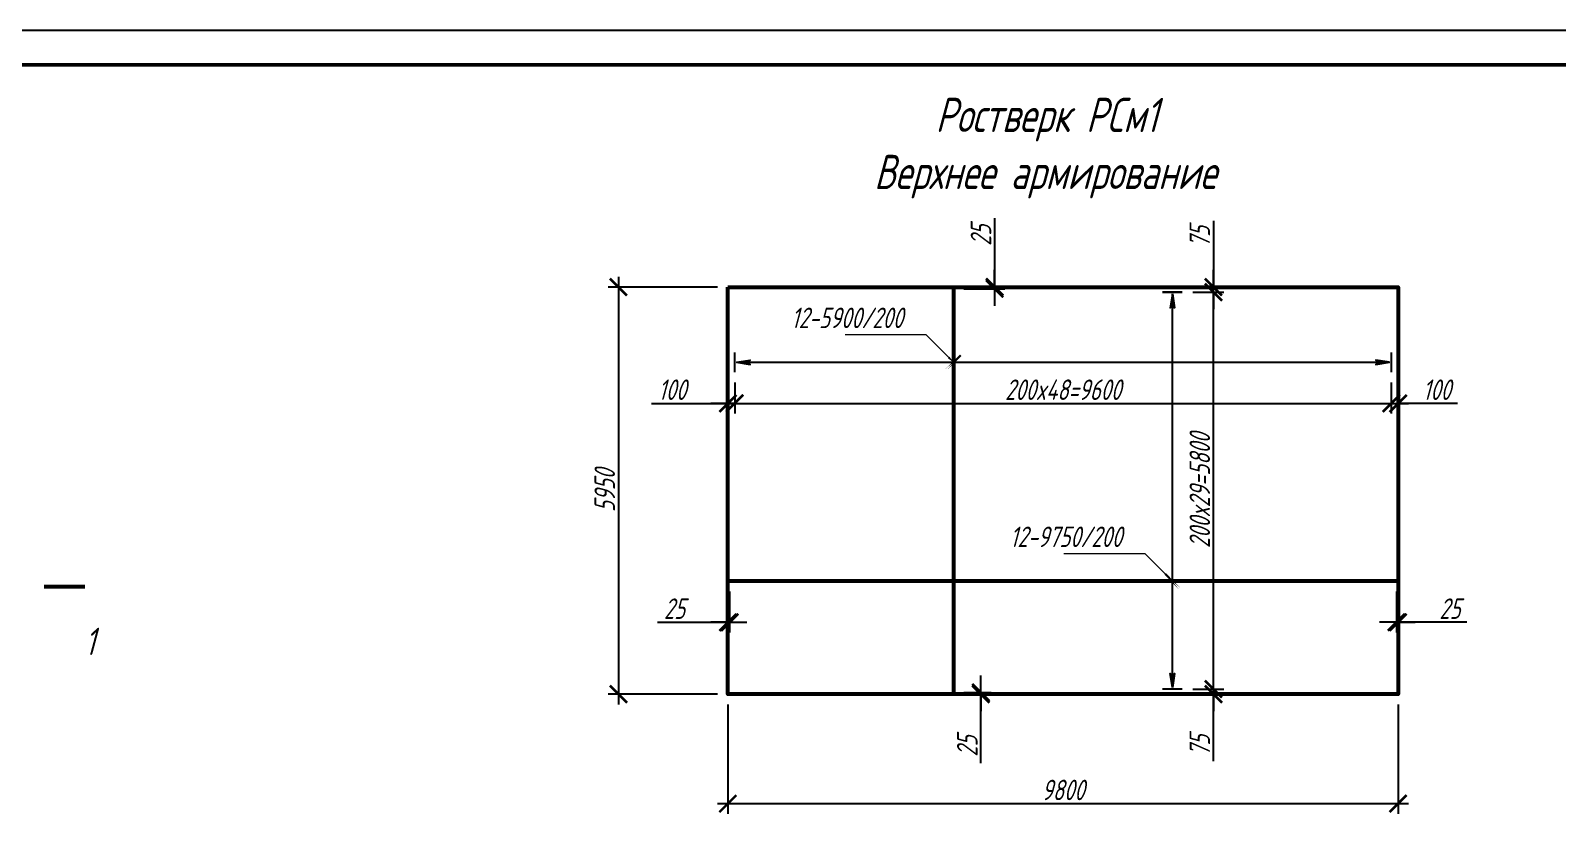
# Model space of a CAD drawing. Header units: millimetres. Extents: x 47215 to 48111, y -15059 to -14168.
# Drawn here: x 47506.6 to 47729.9, y -14284.5 to -14167.8 of the extents above; entities that cross this region are included whole.
import ezdxf
from ezdxf import colors
from ezdxf.entities.mleader import LeaderData, LeaderLine
from ezdxf.enums import TextEntityAlignment as Align
from ezdxf.math import Vec2, Vec3

# ---------------------------------------------------------------- set-up
doc = ezdxf.new("R2010")
doc.units = ezdxf.units.MM
doc.layers.get('Defpoints').update_dxf_attribs({"color": 255})
for name, color, linetype, lineweight in [('!Текст', 7, 'Continuous', 25), ('Арматура', 214, 'Continuous', 53), ('Выноски', 7, 'Continuous', 25), ('Размер', 170, 'Continuous', 25), ('Размеры', 170, 'Continuous', 25), ('Ростверки', 26, 'Continuous', 53)]:
    doc.layers.add(name, color=color, linetype=linetype, lineweight=lineweight)
doc.styles.add('3.0', font='simplex.shx', dxfattribs={"width": 0.7, "oblique": 15, "height": 3})
doc.styles.add('5.0', font='simplex.shx', dxfattribs={"width": 0.7, "oblique": 15, "height": 5})
doc.dimstyles.new('100-3', dxfattribs={"dimtxt": 3, "dimasz": 2.5, "dimexe": 1.5, "dimexo": 1.5, "dimgap": 0.5, "dimtad": 1, "dimdec": 0, "dimlfac": 100, "dimrnd": 5, "dimtxsty": '3.0', "dimblk": 'ARCHTICK', "dimcen": 2.5, "dimdle": 1.5, "dimadec": 0, "dimazin": 0, "dimtfac": 1, "dimtdec": 0, "dimtmove": 1, "dimatfit": 3, "dimldrblk": 'OPEN30', "dimfxl": 1, "dimarcsym": 0})

# ---------------------------------------------------------------- blocks, each defined once
blk = doc.blocks.new('_ArchTick')
at = {"color": 0, "linetype": 'ByBlock', "const_width": 0.15}
blk.add_lwpolyline([(-0.5, -0.5), (0.5, 0.5)], dxfattribs=at)
blk = doc.blocks.new('*D95')
at = {"layer": 'Defpoints', "color": 0, "transparency": 16777216}
for p in [(47609.6, -14217.73), (47705.6, -14217.73), (47705.6, -14222.27)]:
    blk.add_point(p, dxfattribs=at)
at = {"layer": 'Размеры', "color": 0, "lineweight": -2, "transparency": 16777216}
for p, q in [((47609.6, -14219.23), (47609.6, -14223.77)), ((47705.6, -14219.23), (47705.6, -14223.77)), ((47608.1, -14222.27), (47707.1, -14222.27))]:
    blk.add_line(p, q, dxfattribs=at)
at = {"layer": 'Размеры', "color": 0, "lineweight": -2, "transparency": 16777216, "xscale": 2.5, "yscale": 2.5, "zscale": 2.5, "rotation": 180}
blk.add_blockref('_ArchTick', (47609.6, -14222.27), dxfattribs=at)
at = {"layer": 'Размеры', "color": 0, "lineweight": -2, "transparency": 16777216, "xscale": 2.5, "yscale": 2.5, "zscale": 2.5}
blk.add_blockref('_ArchTick', (47705.6, -14222.27), dxfattribs=at)
at = {"layer": 'Размеры', "color": 0, "transparency": 16777216, "insert": (47657.6, -14220.27), "char_height": 3, "attachment_point": 5, "style": '3.0'}
blk.add_mtext('200x48=9600', dxfattribs=at)
blk = doc.blocks.new('_Open30')
at = {"color": 0, "linetype": 'ByBlock', "lineweight": -2}
for p, q in [((-1, 0.268), (0, 0)), ((0, 0), (-1, -0.268)), ((0, 0), (-1, 0))]:
    blk.add_line(p, q, dxfattribs=at)
blk = doc.blocks.new('*D96')
at = {"layer": 'Defpoints', "color": 0, "transparency": 16777216}
for p in [(47675.06, -14206.02), (47679.6, -14206.02), (47675.06, -14264.02)]:
    blk.add_point(p, dxfattribs=at)
at = {"layer": 'Размер', "color": 0, "lineweight": -2, "transparency": 16777216}
for p, q in [((47679.6, -14265.52), (47679.6, -14204.52)), ((47676.56, -14206.02), (47681.1, -14206.02)), ((47676.56, -14264.02), (47681.1, -14264.02))]:
    blk.add_line(p, q, dxfattribs=at)
at = {"layer": 'Размер', "color": 0, "lineweight": -2, "transparency": 16777216, "xscale": 2.5, "yscale": 2.5, "zscale": 2.5}
for p, rotation in [((47679.6, -14206.02), 90), ((47679.6, -14264.02), 270)]:
    blk.add_blockref('_ArchTick', p, dxfattribs=dict(at, rotation=rotation))
at = {"layer": 'Размер', "color": 0, "lineweight": 25, "transparency": 16777216, "insert": (47677.6, -14235.02), "char_height": 3, "attachment_point": 5, "rotation": 90, "style": '3.0'}
blk.add_mtext('200x29=5800', dxfattribs=at)
blk = doc.blocks.new('*D97')
at = {"layer": 'Defpoints', "color": 0, "transparency": 16777216}
for p in [(47675.06, -14205.27), (47675.06, -14206.02), (47679.6, -14205.27)]:
    blk.add_point(p, dxfattribs=at)
at = {"layer": 'Размер', "color": 0, "lineweight": -2, "transparency": 16777216}
for p, q in [((47679.6, -14195.61), (47679.6, -14205.27)), ((47679.6, -14205.27), (47679.6, -14202.77)), ((47676.56, -14205.27), (47681.1, -14205.27)), ((47676.56, -14206.02), (47681.1, -14206.02)), ((47679.6, -14206.02), (47679.6, -14205.27)), ((47679.6, -14206.02), (47679.6, -14205.27)), ((47679.6, -14206.02), (47679.6, -14208.52))]:
    blk.add_line(p, q, dxfattribs=at)
at = {"layer": 'Размер', "color": 0, "lineweight": -2, "transparency": 16777216, "xscale": 2.5, "yscale": 2.5, "zscale": 2.5}
for p, rotation in [((47679.6, -14205.27), 270), ((47679.6, -14206.02), 90)]:
    blk.add_blockref('_ArchTick', p, dxfattribs=dict(at, rotation=rotation))
at = {"layer": 'Размер', "color": 0, "lineweight": 25, "transparency": 16777216, "insert": (47677.6, -14197.91), "char_height": 3, "attachment_point": 5, "rotation": 90, "style": '3.0'}
blk.add_mtext('75', dxfattribs=at)
blk = doc.blocks.new('*D98')
at = {"layer": 'Defpoints', "color": 0, "transparency": 16777216}
for p in [(47675.06, -14264.02), (47675.06, -14264.77), (47679.6, -14264.77)]:
    blk.add_point(p, dxfattribs=at)
at = {"layer": 'Размер', "color": 0, "lineweight": -2, "transparency": 16777216}
for p, q in [((47679.6, -14264.02), (47679.6, -14261.52)), ((47676.56, -14264.02), (47681.1, -14264.02)), ((47676.56, -14264.77), (47681.1, -14264.77)), ((47679.6, -14264.02), (47679.6, -14264.77)), ((47679.6, -14264.02), (47679.6, -14264.77)), ((47679.6, -14264.77), (47679.6, -14267.27)), ((47679.6, -14274.57), (47679.6, -14264.77))]:
    blk.add_line(p, q, dxfattribs=at)
at = {"layer": 'Размер', "color": 0, "lineweight": -2, "transparency": 16777216, "xscale": 2.5, "yscale": 2.5, "zscale": 2.5}
for p, rotation in [((47679.6, -14264.02), 270), ((47679.6, -14264.77), 90)]:
    blk.add_blockref('_ArchTick', p, dxfattribs=dict(at, rotation=rotation))
at = {"layer": 'Размер', "color": 0, "lineweight": 25, "transparency": 16777216, "insert": (47677.6, -14272.27), "char_height": 3, "attachment_point": 5, "rotation": 90, "style": '3.0'}
blk.add_mtext('75', dxfattribs=at)
blk = doc.blocks.new('*D99')
at = {"layer": 'Defpoints', "color": 0, "transparency": 16777216}
for p in [(47705.6, -14217.73), (47706.6, -14217.73), (47706.6, -14222.27)]:
    blk.add_point(p, dxfattribs=at)
at = {"layer": 'Размеры', "color": 0, "lineweight": -2, "transparency": 16777216}
for p, q in [((47705.6, -14219.23), (47705.6, -14223.77)), ((47706.6, -14219.23), (47706.6, -14223.77)), ((47704.1, -14222.27), (47708.1, -14222.27)), ((47715.27, -14222.27), (47706.6, -14222.27))]:
    blk.add_line(p, q, dxfattribs=at)
at = {"layer": 'Размеры', "color": 0, "lineweight": -2, "transparency": 16777216, "xscale": 2.5, "yscale": 2.5, "zscale": 2.5, "rotation": 180}
blk.add_blockref('_ArchTick', (47705.6, -14222.27), dxfattribs=at)
at = {"layer": 'Размеры', "color": 0, "lineweight": -2, "transparency": 16777216, "xscale": 2.5, "yscale": 2.5, "zscale": 2.5}
blk.add_blockref('_ArchTick', (47706.6, -14222.27), dxfattribs=at)
at = {"layer": 'Размеры', "color": 0, "transparency": 16777216, "insert": (47712.24, -14220.27), "char_height": 3, "attachment_point": 5, "style": '3.0'}
blk.add_mtext('100', dxfattribs=at)
blk = doc.blocks.new('*D100')
at = {"layer": 'Defpoints', "color": 0, "transparency": 16777216}
for p in [(47608.6, -14217.73), (47609.6, -14217.73), (47608.6, -14222.27)]:
    blk.add_point(p, dxfattribs=at)
at = {"layer": 'Размеры', "color": 0, "lineweight": -2, "transparency": 16777216}
for p, q in [((47608.6, -14219.23), (47608.6, -14223.77)), ((47609.6, -14219.23), (47609.6, -14223.77)), ((47597.43, -14222.27), (47608.6, -14222.27)), ((47608.6, -14222.27), (47606.1, -14222.27)), ((47609.6, -14222.27), (47608.6, -14222.27)), ((47609.6, -14222.27), (47608.6, -14222.27)), ((47609.6, -14222.27), (47612.1, -14222.27))]:
    blk.add_line(p, q, dxfattribs=at)
at = {"layer": 'Размеры', "color": 0, "lineweight": -2, "transparency": 16777216, "xscale": 2.5, "yscale": 2.5, "zscale": 2.5}
blk.add_blockref('_ArchTick', (47608.6, -14222.27), dxfattribs=at)
at = {"layer": 'Размеры', "color": 0, "lineweight": -2, "transparency": 16777216, "xscale": 2.5, "yscale": 2.5, "zscale": 2.5, "rotation": 180}
blk.add_blockref('_ArchTick', (47609.6, -14222.27), dxfattribs=at)
at = {"layer": 'Размеры', "color": 0, "transparency": 16777216, "insert": (47600.46, -14220.27), "char_height": 3, "attachment_point": 5, "style": '3.0'}
blk.add_mtext('100', dxfattribs=at)
blk = doc.blocks.new('*D101')
at = {"layer": 'Defpoints', "color": 0, "transparency": 16777216}
for p in [(47641.6, -14205.27), (47641.6, -14205.52), (47647.6, -14205.27)]:
    blk.add_point(p, dxfattribs=at)
at = {"layer": 'Размеры', "color": 0, "lineweight": -2, "transparency": 16777216}
for p, q in [((47647.6, -14195.2), (47647.6, -14205.27)), ((47647.6, -14205.27), (47647.6, -14202.77)), ((47643.1, -14205.27), (47649.1, -14205.27)), ((47643.1, -14205.52), (47649.1, -14205.52)), ((47647.6, -14205.52), (47647.6, -14205.27)), ((47647.6, -14205.52), (47647.6, -14205.27)), ((47647.6, -14205.52), (47647.6, -14208.02))]:
    blk.add_line(p, q, dxfattribs=at)
at = {"layer": 'Размеры', "color": 0, "lineweight": -2, "transparency": 16777216, "xscale": 2.5, "yscale": 2.5, "zscale": 2.5}
for p, rotation in [((47647.6, -14205.27), 270), ((47647.6, -14205.52), 90)]:
    blk.add_blockref('_ArchTick', p, dxfattribs=dict(at, rotation=rotation))
at = {"layer": 'Размеры', "color": 0, "transparency": 16777216, "insert": (47645.6, -14197.7), "char_height": 3, "attachment_point": 5, "rotation": 90, "style": '3.0'}
blk.add_mtext('25', dxfattribs=at)
blk = doc.blocks.new('*D102')
at = {"layer": 'Defpoints', "color": 0, "transparency": 16777216}
for p in [(47641.6, -14264.52), (47641.6, -14264.77), (47645.6, -14264.77)]:
    blk.add_point(p, dxfattribs=at)
at = {"layer": 'Размеры', "color": 0, "lineweight": -2, "transparency": 16777216}
for p, q in [((47645.6, -14264.52), (47645.6, -14262.02)), ((47643.1, -14264.52), (47647.1, -14264.52)), ((47643.1, -14264.77), (47647.1, -14264.77)), ((47645.6, -14264.52), (47645.6, -14264.77)), ((47645.6, -14264.52), (47645.6, -14264.77)), ((47645.6, -14264.77), (47645.6, -14267.27)), ((47645.6, -14274.87), (47645.6, -14264.77))]:
    blk.add_line(p, q, dxfattribs=at)
at = {"layer": 'Размеры', "color": 0, "lineweight": -2, "transparency": 16777216, "xscale": 2.5, "yscale": 2.5, "zscale": 2.5}
for p, rotation in [((47645.6, -14264.52), 270), ((47645.6, -14264.77), 90)]:
    blk.add_blockref('_ArchTick', p, dxfattribs=dict(at, rotation=rotation))
at = {"layer": 'Размеры', "color": 0, "transparency": 16777216, "insert": (47643.6, -14272.36), "char_height": 3, "attachment_point": 5, "rotation": 90, "style": '3.0'}
blk.add_mtext('25', dxfattribs=at)
blk = doc.blocks.new('*D103')
at = {"layer": 'Defpoints', "color": 0, "transparency": 16777216}
for p in [(47706.35, -14248.27), (47706.6, -14248.27), (47706.6, -14254.27)]:
    blk.add_point(p, dxfattribs=at)
at = {"layer": 'Размер', "color": 0, "lineweight": -2, "transparency": 16777216}
for p, q in [((47706.35, -14249.77), (47706.35, -14255.77)), ((47706.6, -14249.77), (47706.6, -14255.77)), ((47706.35, -14254.27), (47703.85, -14254.27)), ((47706.35, -14254.27), (47706.6, -14254.27)), ((47706.35, -14254.27), (47706.6, -14254.27)), ((47706.6, -14254.27), (47709.1, -14254.27)), ((47716.66, -14254.27), (47706.6, -14254.27))]:
    blk.add_line(p, q, dxfattribs=at)
at = {"layer": 'Размер', "color": 0, "lineweight": -2, "transparency": 16777216, "xscale": 2.5, "yscale": 2.5, "zscale": 2.5}
blk.add_blockref('_ArchTick', (47706.35, -14254.27), dxfattribs=at)
at = {"layer": 'Размер', "color": 0, "lineweight": -2, "transparency": 16777216, "xscale": 2.5, "yscale": 2.5, "zscale": 2.5, "rotation": 180}
blk.add_blockref('_ArchTick', (47706.6, -14254.27), dxfattribs=at)
at = {"layer": 'Размер', "color": 0, "lineweight": 25, "transparency": 16777216, "insert": (47714.16, -14252.27), "char_height": 3, "attachment_point": 5, "style": '3.0'}
blk.add_mtext('25', dxfattribs=at)
blk = doc.blocks.new('*D104')
at = {"layer": 'Defpoints', "color": 0, "transparency": 16777216}
for p in [(47608.6, -14248.27), (47608.85, -14248.27), (47608.6, -14254.27)]:
    blk.add_point(p, dxfattribs=at)
at = {"layer": 'Размер', "color": 0, "lineweight": -2, "transparency": 16777216}
for p, q in [((47608.6, -14249.77), (47608.6, -14255.77)), ((47608.85, -14249.77), (47608.85, -14255.77)), ((47598.29, -14254.27), (47608.6, -14254.27)), ((47608.6, -14254.27), (47606.1, -14254.27)), ((47608.85, -14254.27), (47608.6, -14254.27)), ((47608.85, -14254.27), (47608.6, -14254.27)), ((47608.85, -14254.27), (47611.35, -14254.27))]:
    blk.add_line(p, q, dxfattribs=at)
at = {"layer": 'Размер', "color": 0, "lineweight": -2, "transparency": 16777216, "xscale": 2.5, "yscale": 2.5, "zscale": 2.5}
blk.add_blockref('_ArchTick', (47608.6, -14254.27), dxfattribs=at)
at = {"layer": 'Размер', "color": 0, "lineweight": -2, "transparency": 16777216, "xscale": 2.5, "yscale": 2.5, "zscale": 2.5, "rotation": 180}
blk.add_blockref('_ArchTick', (47608.85, -14254.27), dxfattribs=at)
at = {"layer": 'Размер', "color": 0, "lineweight": 25, "transparency": 16777216, "insert": (47600.79, -14252.27), "char_height": 3, "attachment_point": 5, "style": '3.0'}
blk.add_mtext('25', dxfattribs=at)
blk = doc.blocks.new('*D105')
at = {"layer": 'Defpoints', "color": 0, "transparency": 16777216}
for p in [(47608.6, -14264.77), (47706.6, -14264.77), (47706.6, -14280.77)]:
    blk.add_point(p, dxfattribs=at)
at = {"layer": 'Размер', "color": 0, "lineweight": -2, "transparency": 16777216}
for p, q in [((47608.6, -14266.27), (47608.6, -14282.27)), ((47706.6, -14266.27), (47706.6, -14282.27)), ((47607.1, -14280.77), (47708.1, -14280.77))]:
    blk.add_line(p, q, dxfattribs=at)
at = {"layer": 'Размер', "color": 0, "lineweight": -2, "transparency": 16777216, "xscale": 2.5, "yscale": 2.5, "zscale": 2.5, "rotation": 180}
blk.add_blockref('_ArchTick', (47608.6, -14280.77), dxfattribs=at)
at = {"layer": 'Размер', "color": 0, "lineweight": -2, "transparency": 16777216, "xscale": 2.5, "yscale": 2.5, "zscale": 2.5}
blk.add_blockref('_ArchTick', (47706.6, -14280.77), dxfattribs=at)
at = {"layer": 'Размер', "color": 0, "lineweight": 25, "transparency": 16777216, "insert": (47657.6, -14278.77), "char_height": 3, "attachment_point": 5, "style": '3.0'}
blk.add_mtext('9800', dxfattribs=at)
blk = doc.blocks.new('*D106')
at = {"layer": 'Defpoints', "color": 0, "transparency": 16777216}
for p in [(47608.6, -14205.27), (47592.6, -14264.77), (47608.6, -14264.77)]:
    blk.add_point(p, dxfattribs=at)
at = {"layer": 'Размер', "color": 0, "lineweight": -2, "transparency": 16777216}
for p, q in [((47592.6, -14203.77), (47592.6, -14266.27)), ((47607.1, -14205.27), (47591.1, -14205.27)), ((47607.1, -14264.77), (47591.1, -14264.77))]:
    blk.add_line(p, q, dxfattribs=at)
at = {"layer": 'Размер', "color": 0, "lineweight": -2, "transparency": 16777216, "xscale": 2.5, "yscale": 2.5, "zscale": 2.5}
for p, rotation in [((47592.6, -14205.27), 90), ((47592.6, -14264.77), 270)]:
    blk.add_blockref('_ArchTick', p, dxfattribs=dict(at, rotation=rotation))
at = {"layer": 'Размер', "color": 0, "lineweight": 25, "transparency": 16777216, "insert": (47590.6, -14235.02), "char_height": 3, "attachment_point": 5, "rotation": 90, "style": '3.0'}
blk.add_mtext('5950', dxfattribs=at)
blk = doc.blocks.new('*U9')
at = {"ltscale": 20}
h = blk.add_hatch(color=256, dxfattribs=at)
h.paths.add_polyline_path([(-48487, -9), (-48293, -40), (-48293, 22)])
h.paths.add_polyline_path([(-48293, -40), (-48216, -52, -0.621968), (-48216, 34), (-48293, 22)])
h = blk.add_hatch(color=256, dxfattribs=at)
h.paths.add_polyline_path([(-35752, -9), (-35946, -40), (-35946, 22)])
h.paths.add_polyline_path([(-35946, -40), (-36023, -52, 0.621968), (-36023, 34), (-35946, 22)])
for p, q in [((-48487, -9), (-48216, 34)), ((-35752, -9), (-36023, 34)), ((-48487, -9), (-48216, -52)), ((-48243, -9), (-35996, -9)), ((-35752, -9), (-36023, -52))]:
    blk.add_line(p, q, dxfattribs=at)
at = {"ltscale": 20, "const_width": 40}
for points in [[(-48520, -204), (-48520, 186)], [(-35720, -204), (-35720, 186)]]:
    blk.add_lwpolyline(points, dxfattribs=at)
at = {"ltscale": 20}
for points in [[(-48487, -9), (-48216, 34, 0.621968), (-48216, -52), (-48487, -9)], [(-35752, -9), (-36023, 34, -0.621968), (-36023, -52), (-35752, -9)]]:
    blk.add_lwpolyline(points, format="xyb", dxfattribs=at)
at = {"ltscale": 20, "const_width": 40}
blk.add_lwpolyline([(-44394, -148), (-44111, 130)], close=True, dxfattribs=at)
at = {"ltscale": 20}
for centre, start, end in [((-48195, -9), 116.2402, 243.7613), ((-36044, -9), 296.2387, 63.7598)]:
    blk.add_arc(centre, 48.3, start, end, dxfattribs=at)
blk = doc.blocks.new('*U10')
at = {"ltscale": 20}
h = blk.add_hatch(color=256, dxfattribs=at)
h.paths.add_polyline_path([(27733, -11), (27927, -42), (27927, 20)])
h.paths.add_polyline_path([(27927, -42), (28004, -54, -0.621968), (28004, 33), (27927, 20)])
h = blk.add_hatch(color=256, dxfattribs=at)
h.paths.add_polyline_path([(35401, -11), (35207, -42), (35207, 20)])
h.paths.add_polyline_path([(35207, -42), (35130, -54, 0.621968), (35130, 32), (35207, 20)])
for p, q in [((27733, -11), (28004, 33)), ((35401, -11), (35130, 32)), ((27733, -11), (28004, -54)), ((27977, -11), (35157, -11)), ((35401, -11), (35130, -54))]:
    blk.add_line(p, q, dxfattribs=at)
at = {"ltscale": 20, "const_width": 40}
for points in [[(27700, -206), (27700, 184)], [(35434, -206), (35434, 184)]]:
    blk.add_lwpolyline(points, dxfattribs=at)
at = {"ltscale": 20}
for points in [[(27733, -11), (28004, 33, 0.621968), (28004, -54), (27733, -11)], [(35401, -11), (35130, 32, -0.621968), (35130, -54), (35401, -11)]]:
    blk.add_lwpolyline(points, format="xyb", dxfattribs=at)
at = {"ltscale": 20, "const_width": 40}
blk.add_lwpolyline([(29659, -149), (29942, 128)], close=True, dxfattribs=at)
at = {"ltscale": 20}
for centre, start, end in [((28025, -11), 116.2402, 243.7613), ((35109, -11), 296.2387, 63.7598)]:
    blk.add_arc(centre, 48.3, start, end, dxfattribs=at)

msp = doc.modelspace()

# ---------------------------------------------------------------- linework, layer by layer
at = {"color": 7, "lineweight": 25}
msp.add_lwpolyline([(47215.235, -14761.777), (48056.235, -14761.777), (48056.235, -14167.777), (47215.235, -14167.777)], close=True, dxfattribs=at)
at = {"color": 7, "linetype": 'Continuous', "lineweight": 50}
msp.add_lwpolyline([(47235.235, -14172.777), (48051.235, -14172.777), (48051.235, -14756.777), (47235.235, -14756.777)], close=True, dxfattribs=at)
msp.add_lwpolyline([(47508.598, -14249.058, 0.6, 0.6, 0), (47514.598, -14249.058, 0.6, 0.6, 0), (47512.598, -14249.058, 0, 0.8, 0), (47512.598, -14253.058, 0, 0, 0), (47512.598, -14259.058, 0, 0, 0)], format="xyseb")
at = {"layer": 'Арматура'}
for points in [[(47641.597, -14205.518), (47641.597, -14264.518)], [(47706.347, -14248.268), (47608.847, -14248.268)]]:
    msp.add_lwpolyline(points, dxfattribs=at)
at = {"layer": 'Ростверки'}
msp.add_lwpolyline([(47608.598, -14205.268), (47706.598, -14205.268), (47706.598, -14264.768), (47608.598, -14264.768)], close=True, dxfattribs=at)

# ---------------------------------------------------------------- block references
at = {"color": 7, "xscale": 0.007500000000000001, "yscale": 0.007500000000000001, "zscale": 0.007500000000000001, "rotation": 90}
msp.add_blockref('*U10', (47673.515, -14471.77), dxfattribs=at)
at = {"color": 7, "xscale": 0.007500000000000001, "yscale": 0.007500000000000001, "zscale": 0.007500000000000001}
msp.add_blockref('*U9', (47973.493, -14216.201), dxfattribs=at)

# ---------------------------------------------------------------- texts
at = {"layer": '!Текст', "lineweight": 30, "ltscale": 10, "insert": (47629.228, -14177.608), "char_height": 5, "width": 60.49012, "attachment_point": 1, "style": '5.0'}
msp.add_mtext('\\pi9.74185;Ростверк РСм1\\P\\pi0.7594;Верхнее армирование', dxfattribs=at)
at = {"layer": 'Выноски', "lineweight": 30, "style": '3.0', "oblique": 15, "width": 0.7}
msp.add_text('1', height=4, dxfattribs=at).set_placement((47514.598, -14255.058), align=Align.TOP_LEFT)

# ---------------------------------------------------------------- dimensions: what is measured, and where the dimension line sits
at = {"layer": 'Размер', "color": 5, "lineweight": 25}
for base, p1, p2, picture, middle in [((47679.596, -14205.268), (47675.059, -14206.018), (47675.059, -14205.268), '*D97', (47679.596, -14197.911)), ((47679.596, -14264.768), (47675.058, -14264.018), (47675.057, -14264.768), '*D98', (47679.596, -14272.268))]:
    dim = msp.add_linear_dim(base=base, p1=p1, p2=p2, angle=90, dimstyle='100-3', dxfattribs=at)
    dim.commit()
    dim.dimension.update_dxf_attribs({"geometry": picture, "text_midpoint": middle, "dimtype": 128})
dim = msp.add_linear_dim(base=(47592.598, -14264.768), p1=(47608.598, -14205.268), p2=(47608.598, -14264.768), angle=90, dimstyle='100-3', dxfattribs=at)
dim.commit()
dim.dimension.update_dxf_attribs({"geometry": '*D106', "text_midpoint": (47590.598, -14235.018)})
dim = msp.add_linear_dim(base=(47679.596, -14206.018), p1=(47675.058, -14264.018), p2=(47675.059, -14206.018), angle=90, text='200x29=<>', dimstyle='100-3', dxfattribs=at)
dim.commit()
dim.dimension.update_dxf_attribs({"geometry": '*D96', "text_midpoint": (47677.596, -14235.018)})
for base, p1, p2, picture, middle in [((47608.598, -14254.268), (47608.847, -14248.268), (47608.598, -14248.268), '*D104', (47600.789, -14254.268)), ((47706.598, -14254.268), (47706.347, -14248.268), (47706.598, -14248.268), '*D103', (47714.16, -14254.268))]:
    dim = msp.add_linear_dim(base=base, p1=p1, p2=p2, dimstyle='100-3', dxfattribs=at)
    dim.commit()
    dim.dimension.update_dxf_attribs({"geometry": picture, "text_midpoint": middle, "dimtype": 128})
dim = msp.add_linear_dim(base=(47706.598, -14280.768), p1=(47608.598, -14264.768), p2=(47706.598, -14264.768), dimstyle='100-3', dxfattribs=at)
dim.commit()
dim.dimension.update_dxf_attribs({"geometry": '*D105', "text_midpoint": (47657.598, -14278.768)})
at = {"layer": 'Размеры', "color": 6}
for base, p1, p2, picture, middle in [((47647.597, -14205.268), (47641.597, -14205.518), (47641.597, -14205.268), '*D101', (47647.597, -14197.701)), ((47645.597, -14264.768), (47641.597, -14264.518), (47641.597, -14264.768), '*D102', (47645.597, -14272.364))]:
    dim = msp.add_linear_dim(base=base, p1=p1, p2=p2, angle=90, dimstyle='100-3', dxfattribs=at)
    dim.commit()
    dim.dimension.update_dxf_attribs({"geometry": picture, "text_midpoint": middle, "dimtype": 128})
for base, p1, p2, picture, middle in [((47608.598, -14222.268), (47609.597, -14217.73), (47608.598, -14217.73), '*D100', (47600.459, -14222.268)), ((47706.598, -14222.268), (47705.597, -14217.732), (47706.598, -14217.732), '*D99', (47712.241, -14222.268))]:
    dim = msp.add_linear_dim(base=base, p1=p1, p2=p2, dimstyle='100-3', dxfattribs=at)
    dim.commit()
    dim.dimension.update_dxf_attribs({"geometry": picture, "text_midpoint": middle, "dimtype": 128})
dim = msp.add_linear_dim(base=(47705.597, -14222.268), p1=(47609.597, -14217.73), p2=(47705.597, -14217.732), text='200x48=<>', dimstyle='100-3', dxfattribs=at)
dim.commit()
dim.dimension.update_dxf_attribs({"geometry": '*D95', "text_midpoint": (47657.597, -14220.268)})

# ---------------------------------------------------------------- leaders
at = {"layer": 'Размер', "color": 6, "lineweight": 25}
ml = msp.add_multileader_mtext('Standard', dxfattribs=at)
ml.set_content('{\\C6;12-5900/200}', color=5, style='3.0')
ml.set_leader_properties(lineweight=15)
ml.build(insert=Vec2(0, 0))
ml.multileader.update_dxf_attribs({"text_left_attachment_type": 6, "text_right_attachment_type": 6, "dogleg_length": 1.19, "arrow_head_size": 0})
ctx = ml.context
ctx.base_point, ctx.char_height, ctx.arrow_head_size, ctx.landing_gap_size, ctx.plane_origin = Vec3(47615.051, -14212.268), 3, 0, 0.05, Vec3(47664.83, -14226.086)
ctx.left_attachment, ctx.right_attachment, ctx.text_align_type = 6, 6, 1
notes = []
notes.append((ctx, [(1, (1, 1, 0), (47637.597, -14212.268), (-1, 0), 0.595, [(0, [(47641.597, -14216.268)], 0, [])])]))
ctx.mtext.insert, ctx.mtext.width, ctx.mtext.alignment, ctx.mtext.flow_direction = Vec3(47626.027, -14208.268), 11.10177, 2, 5
at = {"layer": 'Размер', "color": 5, "lineweight": 25}
ml = msp.add_multileader_mtext('Standard', dxfattribs=at)
ml.set_content('12-9750/200', color=5, style='3.0')
ml.set_leader_properties(lineweight=15)
ml.build(insert=Vec2(0, 0))
ml.multileader.update_dxf_attribs({"text_left_attachment_type": 6, "text_right_attachment_type": 6, "dogleg_length": 1.19, "arrow_head_size": 0})
ctx = ml.context
ctx.base_point, ctx.char_height, ctx.arrow_head_size, ctx.landing_gap_size, ctx.plane_origin = Vec3(47647.051, -14244.268), 3, 0, 0.05, Vec3(47696.327, -14257.086)
ctx.left_attachment, ctx.right_attachment, ctx.text_align_type = 6, 6, 1
notes.append((ctx, [(1, (1, 1, 0), (47669.596, -14244.268), (-1, 0), 0.595, [(0, [(47673.596, -14248.268)], 0, [])])]))
ctx.mtext.insert, ctx.mtext.width, ctx.mtext.alignment, ctx.mtext.flow_direction = Vec3(47658.026, -14240.268), 11.10177, 2, 5
for ctx, leaders in notes:
    for number, flags, end, landing, length, lines in leaders:
        leader = LeaderData()
        leader.index, (leader.has_last_leader_line, leader.has_dogleg_vector, leader.attachment_direction) = number, flags
        leader.last_leader_point, leader.dogleg_vector, leader.dogleg_length = Vec3(end), Vec3(landing), length
        for number, points, colour, breaks in lines:
            line = LeaderLine()
            line.index, line.vertices, line.color, line.breaks = number, Vec3.list(points), colors.encode_raw_color(colour), breaks
            leader.lines.append(line)
        ctx.leaders.append(leader)

doc.saveas('drawing.dxf')
